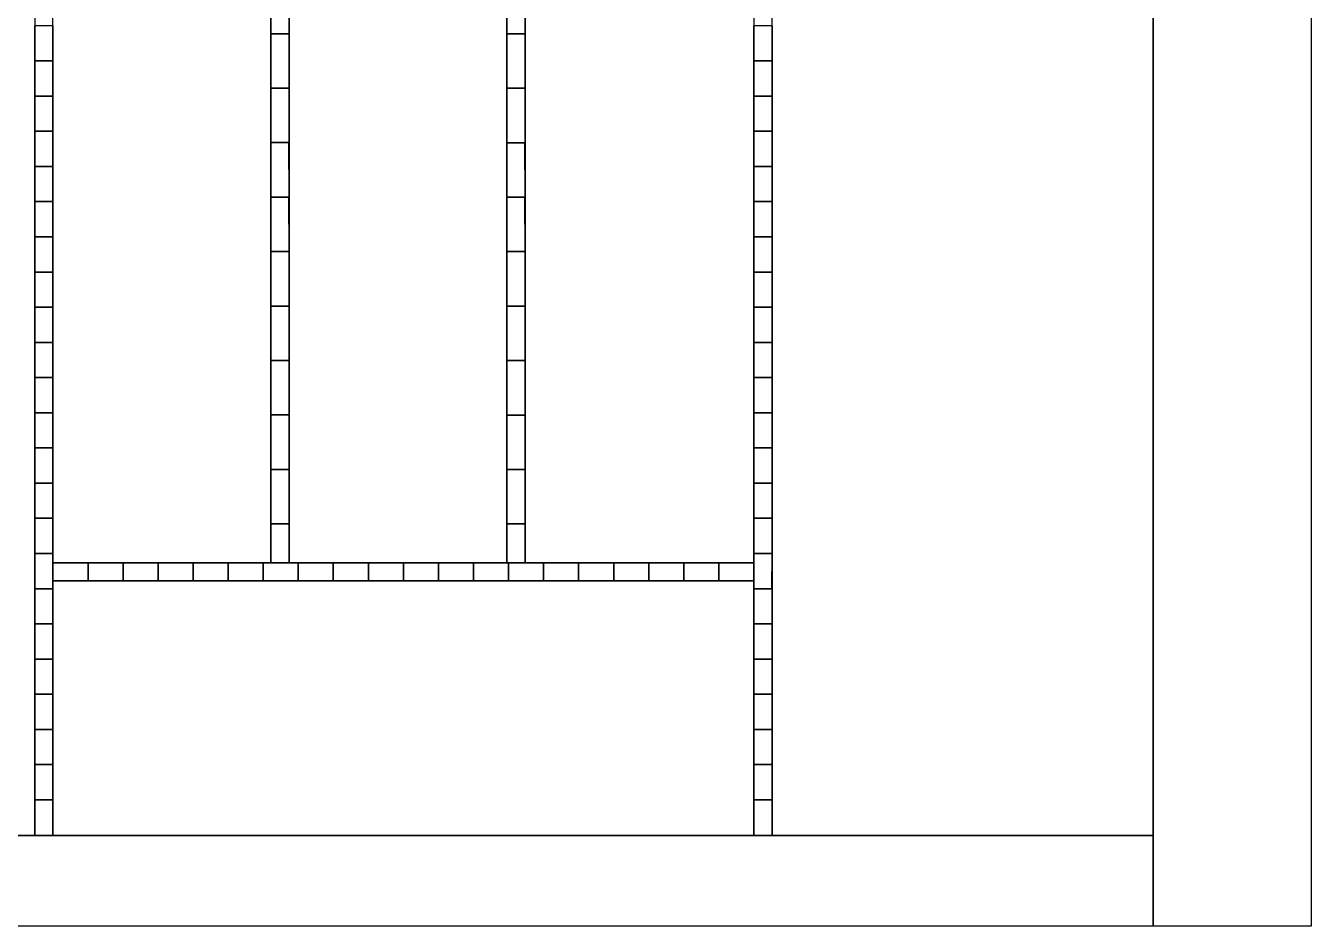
# Model space of a CAD drawing. Extents: x -275 to 275, y -495 to 1.
# Drawn here: x -79 to 275, y -495 to -247 of the extents above; entities that cross this region are included whole.
import ezdxf

# ---------------------------------------------------------------- set-up
doc = ezdxf.new("R2010")
doc.units = 0
doc.layers.add('BRANCO', color=7, linetype='CONTINUOUS')

msp = doc.modelspace()

# ---------------------------------------------------------------- linework, layer by layer
at = {"layer": 'BRANCO'}
for p, q in [((231.52, -495), (231.52, 0)), ((275.02, 0), (275.02, -495)), ((-71.48, -394.89, -73.99), (121.52, -394.89, -73.99)), ((-71.48, -399.89, -73.99), (121.52, -399.89, -73.99)), ((275.02, -495), (231.52, -495))]:
    msp.add_line(p, q, dxfattribs=at)
for points in [[(231.52, -495), (231.52, 0), (275.02, 0), (275.02, -495)], [(-231.48, -43.5, -74), (-231.48, -470, -74), (231.52, -470, -74), (231.52, -43.5, -74)], [(-76.48, -470, -74), (-71.48, -470, -74), (-71.48, -43.5, -74), (-76.48, -43.5, -74)], [(-11.48, -394.89, -74.02), (-6.48, -394.88, -74.02), (-6.49, -43.49, -74.02), (-11.49, -43.5, -74.02)], [(53.52, -394.9, -73.93), (58.52, -394.89, -73.93), (58.51, -43.5, -73.93), (53.51, -43.51, -73.93)], [(121.52, -470, -74), (126.52, -470, -74), (126.52, -43.5, -74), (121.52, -43.5, -74)], [(231.52, -43.5), (231.52, -470), (231.52, -470, -74), (231.52, -43.5, -74)], [(-11.48, -234.19, -0.56), (-11.48, -249.19, -1.07), (-11.48, -249.19, -74.02), (-11.48, -234.19, -74.02)], [(-6.48, -249.19, -1.07), (-6.48, -234.19, -0.56), (-11.48, -234.19, -0.56), (-11.48, -249.19, -1.07)], [(-6.48, -234.19, -0.56), (-6.48, -249.19, -1.07), (-6.48, -249.19, -74.02), (-6.48, -234.19, -74.02)], [(53.52, -234.2, -0.47), (53.52, -249.2, -0.98), (53.52, -249.2, -73.93), (53.52, -234.2, -73.93)], [(58.52, -249.2, -0.98), (58.52, -234.2, -0.47), (53.52, -234.2, -0.47), (53.52, -249.2, -0.98)], [(58.52, -234.2, -0.47), (58.52, -249.2, -0.98), (58.52, -249.2, -73.93), (58.52, -234.2, -73.93)], [(-76.48, -246.99, -0.05), (-76.48, -256.68, -0.05), (-76.48, -256.68, -74), (-76.48, -246.99, -74)], [(-71.48, -246.99, -0.05), (-76.48, -246.99, -0.05), (-76.48, -256.68, -0.05), (-71.48, -256.68, 0)], [(-71.48, -246.99, -0.05), (-71.48, -256.68, -0.05), (-71.48, -256.68, -74), (-71.48, -246.99, -74)], [(121.52, -246.99, -0.05), (121.52, -256.68, -0.05), (121.52, -256.68, -74), (121.52, -246.99, -74)], [(126.52, -246.99, -0.05), (121.52, -246.99, -0.05), (121.52, -256.68, -0.05), (126.52, -256.68, 0)], [(126.52, -246.99, -0.05), (126.52, -256.68, -0.05), (126.52, -256.68, -74), (126.52, -246.99, -74)], [(-11.48, -249.19, -1.07), (-11.48, -264.19, -1.91), (-11.48, -264.19, -74.02), (-11.48, -249.19, -74.02)], [(-6.48, -264.19, -1.91), (-6.48, -249.19, -1.07), (-11.48, -249.19, -1.07), (-11.48, -264.19, -1.91)], [(-6.48, -249.19, -1.07), (-6.48, -264.19, -1.91), (-6.48, -264.19, -74.02), (-6.48, -249.19, -74.02)], [(53.52, -249.2, -0.98), (53.52, -264.2, -1.82), (53.52, -264.2, -73.93), (53.52, -249.2, -73.93)], [(58.52, -264.2, -1.82), (58.52, -249.2, -0.98), (53.52, -249.2, -0.98), (53.52, -264.2, -1.82)], [(58.52, -249.2, -0.98), (58.52, -264.2, -1.82), (58.52, -264.2, -73.93), (58.52, -249.2, -73.93)], [(-76.48, -256.68, 0), (-76.48, -266.37, -0.05), (-76.48, -266.37, -74), (-76.48, -256.68, -74)], [(-71.48, -256.68, 0), (-76.48, -256.68, -0.05), (-76.48, -266.37, -0.05), (-71.48, -266.37, -0.05)], [(-71.48, -256.68, 0), (-71.48, -266.37, -0.05), (-71.48, -266.37, -74), (-71.48, -256.68, -74)], [(121.52, -256.68, 0), (121.52, -266.37, -0.05), (121.52, -266.37, -74), (121.52, -256.68, -74)], [(126.52, -256.68, 0), (121.52, -256.68, -0.05), (121.52, -266.37, -0.05), (126.52, -266.37, -0.05)], [(126.52, -256.68, 0), (126.52, -266.37, -0.05), (126.52, -266.37, -74), (126.52, -256.68, -74)], [(-11.48, -264.19, -1.91), (-11.48, -279.19, -3.1), (-11.48, -279.19, -74.02), (-11.48, -264.19, -74.02)], [(-6.48, -279.19, -3.1), (-6.48, -264.19, -1.91), (-11.48, -264.19, -1.91), (-11.48, -279.19, -3.1)], [(-6.48, -264.19, -1.91), (-6.48, -279.19, -3.1), (-6.48, -279.19, -74.02), (-6.48, -264.19, -74.02)], [(53.52, -264.2, -1.82), (53.52, -279.2, -3.01), (53.52, -279.2, -73.93), (53.52, -264.2, -73.93)], [(58.52, -279.2, -3.01), (58.52, -264.2, -1.82), (53.52, -264.2, -1.82), (53.52, -279.2, -3.01)], [(58.52, -264.2, -1.82), (58.52, -279.2, -3.01), (58.52, -279.2, -73.93), (58.52, -264.2, -73.93)], [(-76.48, -266.37, -0.05), (-76.48, -276.06, -0.2), (-76.48, -276.06, -74), (-76.48, -266.37, -74)], [(-71.48, -266.37, -0.05), (-76.48, -266.37, -0.05), (-76.48, -276.06, -0.2), (-71.48, -276.06, -0.2)], [(-71.48, -266.37, -0.05), (-71.48, -276.06, -0.2), (-71.48, -276.06, -74), (-71.48, -266.37, -74)], [(121.52, -266.37, -0.05), (121.52, -276.06, -0.19), (121.52, -276.06, -74), (121.52, -266.37, -74)], [(126.52, -266.37, -0.05), (121.52, -266.37, -0.05), (121.52, -276.06, -0.19), (126.52, -276.06, -0.19)], [(126.52, -266.37, -0.05), (126.52, -276.06, -0.19), (126.52, -276.06, -74), (126.52, -266.37, -74)], [(-76.48, -276.06, -0.2), (-76.48, -285.75, -0.44), (-76.48, -285.75, -74), (-76.48, -276.06, -74)], [(-71.48, -276.06, -0.2), (-76.48, -276.06, -0.2), (-76.48, -285.75, -0.44), (-71.48, -285.75, -0.44)], [(-71.48, -276.06, -0.2), (-71.48, -285.75, -0.44), (-71.48, -285.75, -74), (-71.48, -276.06, -74)], [(121.52, -276.06, -0.19), (121.52, -285.75, -0.44), (121.52, -285.75, -74), (121.52, -276.06, -74)], [(126.52, -276.06, -0.19), (121.52, -276.06, -0.19), (121.52, -285.75, -0.44), (126.52, -285.75, -0.44)], [(126.52, -276.06, -0.19), (126.52, -285.75, -0.44), (126.52, -285.75, -74), (126.52, -276.06, -74)], [(-11.48, -279.19, -3.1), (-11.48, -294.19, -4.63), (-11.48, -294.19, -74.02), (-11.48, -279.19, -74.02)], [(-6.48, -294.19, -4.63), (-6.5, -279.19, -3.1), (-11.48, -279.19, -3.1), (-11.48, -294.19, -4.63)], [(-6.48, -279.19, -3.1), (-6.48, -294.19, -4.63), (-6.48, -294.19, -74.02), (-6.48, -279.19, -74.02)], [(53.52, -279.2, -3.01), (53.52, -294.2, -4.54), (53.52, -294.2, -73.93), (53.52, -279.2, -73.93)], [(58.52, -294.2, -4.54), (58.5, -279.2, -3.01), (53.52, -279.2, -3.01), (53.52, -294.2, -4.54)], [(58.52, -279.2, -3.01), (58.52, -294.2, -4.54), (58.52, -294.2, -73.93), (58.52, -279.2, -73.93)], [(-76.48, -285.75, -0.44), (-76.48, -295.44, -0.78), (-76.48, -295.44, -74), (-76.48, -285.75, -74)], [(-71.48, -285.75, -0.44), (-76.48, -285.75, -0.44), (-76.48, -295.44, -0.78), (-71.48, -295.44, -0.78)], [(-71.48, -285.75, -0.44), (-71.48, -295.44, -0.78), (-71.48, -295.44, -74), (-71.48, -285.75, -74)], [(121.52, -285.75, -0.44), (121.52, -295.44, -0.78), (121.52, -295.44, -74), (121.52, -285.75, -74)], [(126.52, -285.75, -0.44), (121.52, -285.75, -0.44), (121.52, -295.44, -0.78), (126.52, -295.44, -0.78)], [(126.52, -285.75, -0.44), (126.52, -295.44, -0.78), (126.52, -295.44, -74), (126.52, -285.75, -74)], [(-76.48, -295.44, -0.78), (-76.48, -305.13, -1.22), (-76.48, -305.13, -74), (-76.48, -295.44, -74)], [(-71.48, -295.44, -0.78), (-76.48, -295.44, -0.78), (-76.48, -305.13, -1.22), (-71.48, -305.13, -1.22)], [(-71.48, -295.44, -0.78), (-71.48, -305.13, -1.22), (-71.48, -305.13, -74), (-71.48, -295.44, -74)], [(-11.48, -294.19, -4.63), (-11.48, -309.19, -6.51), (-11.48, -309.19, -74.02), (-11.48, -294.19, -74.02)], [(-6.48, -309.19, -6.51), (-6.5, -294.19, -4.63), (-11.48, -294.19, -4.63), (-11.48, -309.19, -6.51)], [(-6.48, -294.19, -4.63), (-6.48, -309.19, -6.51), (-6.48, -309.19, -74.02), (-6.48, -294.19, -74.02)], [(53.52, -294.2, -4.54), (53.52, -309.2, -6.42), (53.52, -309.2, -73.93), (53.52, -294.2, -73.93)], [(58.52, -309.2, -6.42), (58.5, -294.2, -4.54), (53.52, -294.2, -4.54), (53.52, -309.2, -6.42)], [(58.52, -294.2, -4.54), (58.52, -309.2, -6.42), (58.52, -309.2, -73.93), (58.52, -294.2, -73.93)], [(121.52, -295.44, -0.78), (121.52, -305.13, -1.22), (121.52, -305.13, -74), (121.52, -295.44, -74)], [(126.52, -295.44, -0.78), (121.52, -295.44, -0.78), (121.52, -305.13, -1.22), (126.52, -305.13, -1.22)], [(126.52, -295.44, -0.78), (126.52, -305.13, -1.22), (126.52, -305.13, -74), (126.52, -295.44, -74)], [(-76.48, -305.13, -1.22), (-76.48, -314.82, -1.76), (-76.48, -314.82, -74), (-76.48, -305.13, -74)], [(-71.48, -305.13, -1.22), (-76.48, -305.13, -1.22), (-76.48, -314.82, -1.76), (-71.48, -314.82, -1.76)], [(-71.48, -305.13, -1.22), (-71.48, -314.82, -1.76), (-71.48, -314.82, -74), (-71.48, -305.13, -74)], [(121.52, -305.13, -1.22), (121.52, -314.82, -1.76), (121.52, -314.82, -74), (121.52, -305.13, -74)], [(126.52, -305.13, -1.22), (121.52, -305.13, -1.22), (121.52, -314.82, -1.76), (126.52, -314.82, -1.76)], [(126.52, -305.13, -1.22), (126.52, -314.82, -1.76), (126.52, -314.82, -74), (126.52, -305.13, -74)], [(-11.48, -309.19, -6.51), (-11.48, -324.19, -8.73), (-11.48, -324.19, -74.02), (-11.48, -309.19, -74.02)], [(-6.48, -324.19, -8.73), (-6.48, -309.19, -6.51), (-11.48, -309.19, -6.51), (-11.48, -324.19, -8.73)], [(-6.48, -309.19, -6.51), (-6.48, -324.19, -8.73), (-6.48, -324.19, -74.02), (-6.48, -309.19, -74.02)], [(53.52, -309.2, -6.42), (53.52, -324.2, -8.64), (53.52, -324.2, -73.93), (53.52, -309.2, -73.93)], [(58.52, -324.2, -8.64), (58.52, -309.2, -6.42), (53.52, -309.2, -6.42), (53.52, -324.2, -8.64)], [(58.52, -309.2, -6.42), (58.52, -324.2, -8.64), (58.52, -324.2, -73.93), (58.52, -309.2, -73.93)], [(-76.48, -314.82, -1.76), (-76.48, -324.51, -2.4), (-76.48, -324.51, -74), (-76.48, -314.82, -74)], [(-71.48, -314.82, -1.76), (-76.48, -314.82, -1.76), (-76.48, -324.51, -2.4), (-71.48, -324.51, -2.4)], [(-71.48, -314.82, -1.76), (-71.48, -324.51, -2.4), (-71.48, -324.51, -74), (-71.48, -314.82, -74)], [(121.52, -314.82, -1.76), (121.52, -324.51, -2.39), (121.52, -324.51, -74), (121.52, -314.82, -74)], [(126.52, -314.82, -1.76), (121.52, -314.82, -1.76), (121.52, -324.51, -2.39), (126.52, -324.51, -2.39)], [(126.52, -314.82, -1.76), (126.52, -324.51, -2.39), (126.52, -324.51, -74), (126.52, -314.82, -74)], [(-76.48, -324.51, -2.4), (-76.48, -334.2, -3.13), (-76.48, -334.2, -74), (-76.48, -324.51, -74)], [(-71.48, -324.51, -2.4), (-76.48, -324.51, -2.4), (-76.48, -334.2, -3.13), (-71.48, -334.2, -3.13)], [(-71.48, -324.51, -2.4), (-71.48, -334.2, -3.13), (-71.48, -334.2, -74), (-71.48, -324.51, -74)], [(-11.48, -324.19, -8.73), (-11.48, -339.19, -11.31), (-11.48, -339.19, -74.02), (-11.48, -324.19, -74.02)], [(-6.48, -339.19, -11.31), (-6.48, -324.19, -8.73), (-11.48, -324.19, -8.73), (-11.48, -339.19, -11.31)], [(-6.48, -324.19, -8.73), (-6.48, -339.19, -11.31), (-6.48, -339.19, -74.02), (-6.48, -324.19, -74.02)], [(53.52, -324.2, -8.64), (53.52, -339.2, -11.22), (53.52, -339.2, -73.93), (53.52, -324.2, -73.93)], [(58.52, -339.2, -11.22), (58.52, -324.2, -8.64), (53.52, -324.2, -8.64), (53.52, -339.2, -11.22)], [(58.52, -324.2, -8.64), (58.52, -339.2, -11.22), (58.52, -339.2, -73.93), (58.52, -324.2, -73.93)], [(121.52, -324.51, -2.39), (121.52, -334.2, -3.13), (121.52, -334.2, -74), (121.52, -324.51, -74)], [(126.52, -324.51, -2.39), (121.52, -324.51, -2.39), (121.52, -334.2, -3.13), (126.52, -334.2, -3.13)], [(126.52, -324.51, -2.39), (126.52, -334.2, -3.13), (126.52, -334.2, -74), (126.52, -324.51, -74)], [(-76.48, -334.2, -3.13), (-76.48, -343.89, -3.97), (-76.48, -343.89, -74), (-76.48, -334.2, -74)], [(-71.48, -334.2, -3.13), (-76.48, -334.2, -3.13), (-76.48, -343.89, -3.97), (-71.48, -343.89, -3.97)], [(-71.48, -334.2, -3.13), (-71.48, -343.89, -3.97), (-71.48, -343.89, -74), (-71.48, -334.2, -74)], [(121.52, -334.2, -3.13), (121.52, -343.89, -3.96), (121.52, -343.89, -74), (121.52, -334.2, -74)], [(126.52, -334.2, -3.13), (121.52, -334.2, -3.13), (121.52, -343.89, -3.96), (126.52, -343.89, -3.96)], [(126.52, -334.2, -3.13), (126.52, -343.89, -3.96), (126.52, -343.89, -74), (126.52, -334.2, -74)], [(-11.48, -339.19, -11.31), (-11.48, -354.19, -14.24), (-11.48, -354.19, -74.02), (-11.48, -339.19, -74.02)], [(-6.48, -339.19, -11.31), (-11.48, -339.19, -11.31), (-11.48, -354.19, -14.24), (-6.48, -354.19, -14.24)], [(-6.48, -339.19, -11.31), (-6.48, -354.19, -14.24), (-6.48, -354.19, -74.02), (-6.48, -339.19, -74.02)], [(53.52, -339.2, -11.22), (53.52, -354.2, -14.15), (53.52, -354.2, -73.93), (53.52, -339.2, -73.93)], [(58.52, -339.2, -11.22), (53.52, -339.2, -11.22), (53.52, -354.2, -14.15), (58.52, -354.2, -14.15)], [(58.52, -339.2, -11.22), (58.52, -354.2, -14.15), (58.52, -354.2, -73.93), (58.52, -339.2, -73.93)], [(-76.48, -343.89, -3.97), (-76.48, -353.58, -4.9), (-76.48, -353.58, -74), (-76.48, -343.89, -74)], [(-71.48, -343.89, -3.97), (-76.48, -343.89, -3.97), (-76.48, -353.58, -4.9), (-71.48, -353.58, -4.9)], [(-71.48, -343.89, -3.97), (-71.48, -353.58, -4.9), (-71.48, -353.58, -74), (-71.48, -343.89, -74)], [(121.52, -343.89, -3.96), (121.52, -353.58, -4.9), (121.52, -353.58, -74), (121.52, -343.89, -74)], [(126.52, -343.89, -3.96), (121.52, -343.89, -3.96), (121.52, -353.58, -4.9), (126.52, -353.58, -4.9)], [(126.52, -343.89, -3.96), (126.52, -353.58, -4.9), (126.52, -353.58, -74), (126.52, -343.89, -74)], [(-76.48, -353.58, -4.9), (-76.48, -363.27, -5.93), (-76.48, -363.27, -74), (-76.48, -353.58, -74)], [(-71.48, -353.58, -4.9), (-76.48, -353.58, -4.9), (-76.48, -363.27, -5.93), (-71.48, -363.27, -5.93)], [(-71.48, -353.58, -4.9), (-71.48, -363.27, -5.93), (-71.48, -363.27, -74), (-71.48, -353.58, -74)], [(121.52, -353.58, -4.9), (121.52, -363.27, -5.93), (121.52, -363.27, -74), (121.52, -353.58, -74)], [(126.52, -353.58, -4.9), (121.52, -353.58, -4.9), (121.52, -363.27, -5.93), (126.52, -363.27, -5.93)], [(126.52, -353.58, -4.9), (126.52, -363.27, -5.93), (126.52, -363.27, -74), (126.52, -353.58, -74)], [(-11.48, -354.19, -14.24), (-11.48, -369.19, -17.53), (-11.48, -369.19, -74.02), (-11.48, -354.19, -74.02)], [(-11.48, -354.19, -14.24), (-11.48, -369.19, -17.53), (-6.48, -369.19, -17.53), (-6.48, -354.19, -14.24)], [(-6.48, -354.19, -14.24), (-6.48, -369.19, -17.53), (-6.48, -369.19, -74.02), (-6.48, -354.19, -74.02)], [(53.52, -354.2, -14.15), (53.52, -369.2, -17.44), (53.52, -369.2, -73.93), (53.52, -354.2, -73.93)], [(53.52, -354.2, -14.15), (53.52, -369.2, -17.44), (58.52, -369.2, -17.44), (58.52, -354.2, -14.15)], [(58.52, -354.2, -14.15), (58.52, -369.2, -17.44), (58.52, -369.2, -73.93), (58.52, -354.2, -73.93)], [(-76.48, -363.27, -5.93), (-76.48, -372.96, -7.07), (-76.48, -372.96, -74), (-76.48, -363.27, -74)], [(-71.48, -363.27, -5.93), (-76.48, -363.27, -5.93), (-76.48, -372.96, -7.07), (-71.48, -372.96, -7.07)], [(-71.48, -363.27, -5.93), (-71.48, -372.96, -7.07), (-71.48, -372.96, -74), (-71.48, -363.27, -74)], [(121.52, -363.27, -5.93), (121.52, -372.96, -7.06), (121.52, -372.96, -74), (121.52, -363.27, -74)], [(126.52, -363.27, -5.93), (121.52, -363.27, -5.93), (121.52, -372.96, -7.06), (126.52, -372.96, -7.06)], [(126.52, -363.27, -5.93), (126.52, -372.96, -7.06), (126.52, -372.96, -74), (126.52, -363.27, -74)], [(-11.48, -369.19, -17.53), (-11.48, -384.19, -21.19), (-11.48, -384.19, -74.02), (-11.48, -369.19, -74.02)], [(-6.48, -369.19, -17.53), (-11.48, -369.19, -17.53), (-11.48, -384.19, -21.19), (-6.48, -384.19, -21.19)], [(-6.48, -369.19, -17.53), (-6.48, -384.19, -21.19), (-6.48, -384.19, -74.02), (-6.48, -369.19, -74.02)], [(53.52, -369.2, -17.44), (53.52, -384.2, -21.1), (53.52, -384.2, -73.93), (53.52, -369.2, -73.93)], [(58.52, -369.2, -17.44), (53.52, -369.2, -17.44), (53.52, -384.2, -21.1), (58.52, -384.2, -21.1)], [(58.52, -369.2, -17.44), (58.52, -384.2, -21.1), (58.52, -384.2, -73.93), (58.52, -369.2, -73.93)], [(-76.48, -372.96, -7.07), (-76.48, -382.65, -8.3), (-76.48, -382.65, -74), (-76.48, -372.96, -74)], [(-71.48, -372.96, -7.07), (-76.48, -372.96, -7.07), (-76.48, -382.65, -8.3), (-71.48, -382.65, -8.3)], [(-71.48, -372.96, -7.07), (-71.48, -382.65, -8.3), (-71.48, -382.65, -74), (-71.48, -372.96, -74)], [(121.52, -372.96, -7.06), (121.52, -382.65, -8.29), (121.52, -382.65, -74), (121.52, -372.96, -74)], [(126.52, -372.96, -7.06), (121.52, -372.96, -7.06), (121.52, -382.65, -8.29), (126.52, -382.65, -8.29)], [(126.52, -372.96, -7.06), (126.52, -382.65, -8.29), (126.52, -382.65, -74), (126.52, -372.96, -74)], [(-76.48, -382.65, -8.3), (-76.48, -392.34, -9.63), (-76.48, -392.34, -74), (-76.48, -382.65, -74)], [(-71.48, -382.65, -8.3), (-76.48, -382.65, -8.3), (-76.48, -392.34, -9.63), (-71.48, -392.34, -9.63)], [(-71.48, -382.65, -8.3), (-71.48, -392.34, -9.63), (-71.48, -392.34, -74), (-71.48, -382.65, -74)], [(-11.48, -384.19, -21.19), (-11.48, -394.89, -24.02), (-11.48, -394.89, -74.02), (-11.48, -384.19, -74.02)], [(-6.48, -384.19, -21.19), (-11.48, -384.2, -21.19), (-11.47, -394.89, -24.02), (-6.48, -394.88, -24.02)], [(-6.48, -384.19, -21.19), (-6.48, -394.88, -24.02), (-6.48, -394.88, -74.02), (-6.48, -384.19, -74.02)], [(53.52, -384.2, -21.1), (53.52, -394.9, -23.93), (53.52, -394.9, -73.93), (53.52, -384.2, -73.93)], [(58.52, -384.2, -21.1), (53.52, -384.2, -21.1), (53.53, -394.9, -23.93), (58.52, -394.89, -23.93)], [(58.52, -384.2, -21.1), (58.52, -394.89, -23.93), (58.52, -394.89, -73.93), (58.52, -384.2, -73.93)], [(121.52, -382.65, -8.29), (121.52, -392.34, -9.63), (121.52, -392.34, -74), (121.52, -382.65, -74)], [(126.52, -382.65, -8.29), (121.52, -382.65, -8.29), (121.52, -392.34, -9.63), (126.52, -392.34, -9.63)], [(126.52, -382.65, -8.29), (126.52, -392.34, -9.63), (126.52, -392.34, -74), (126.52, -382.65, -74)], [(-76.48, -392.34, -9.63), (-76.48, -402.03, -11.07), (-76.5, -402.03, -74), (-76.48, -392.34, -74)], [(-71.48, -392.34, -9.63), (-76.48, -392.34, -9.63), (-76.48, -402.03, -11.07), (-71.48, -402.03, -11.07)], [(-71.48, -392.34, -9.63), (-71.48, -402.03, -11.07), (-71.5, -402.03, -74), (-71.48, -392.34, -74)], [(121.52, -392.34, -9.63), (121.52, -402.03, -11.06), (121.5, -402.03, -74), (121.52, -392.34, -74)], [(126.52, -392.34, -9.63), (121.52, -392.34, -9.63), (121.52, -402.03, -11.06), (126.52, -402.03, -11.06)], [(126.52, -392.34, -9.63), (126.52, -402.03, -11.06), (126.5, -402.03, -74), (126.52, -392.34, -74)], [(-61.83, -399.89, -19.03), (-71.48, -399.89, -23.82), (-71.48, -394.89, -23.82), (-61.83, -394.89, -19.03)], [(-71.48, -394.89, -23.82), (-71.48, -394.89, -73.99), (-71.48, -399.89, -73.99), (-71.48, -399.89, -23.82)], [(-61.83, -394.89, -19.03), (-71.48, -394.89, -23.82), (-71.48, -394.89, -73.99), (-61.83, -394.89, -73.99)], [(-52.18, -399.89, -14.83), (-61.83, -399.89, -19.03), (-61.83, -394.89, -19.03), (-52.18, -394.89, -14.83)], [(-52.18, -394.89, -14.83), (-61.83, -394.89, -19.03), (-61.83, -394.89, -73.99), (-52.18, -394.89, -73.99)], [(-42.53, -399.89, -11.21), (-52.18, -399.89, -14.83), (-52.18, -394.89, -14.83), (-42.53, -394.89, -11.21)], [(-42.53, -394.89, -11.21), (-52.18, -394.89, -14.83), (-52.18, -394.89, -73.99), (-42.53, -394.89, -73.99)], [(-32.88, -399.89, -8.13), (-42.53, -399.89, -11.21), (-42.53, -394.89, -11.21), (-32.88, -394.89, -8.13)], [(-32.88, -394.89, -8.13), (-42.53, -394.89, -11.21), (-42.53, -394.89, -73.99), (-32.88, -394.89, -73.99)], [(-23.23, -399.89, -5.55), (-32.88, -399.89, -8.13), (-32.88, -394.89, -8.13), (-23.23, -394.89, -5.55)], [(-23.23, -394.89, -5.55), (-32.88, -394.89, -8.13), (-32.88, -394.89, -73.99), (-23.23, -394.89, -73.99)], [(-13.58, -399.89, -3.47), (-23.23, -399.89, -5.55), (-23.23, -394.89, -5.55), (-13.58, -394.89, -3.47)], [(-13.58, -394.89, -3.47), (-23.23, -394.89, -5.55), (-23.23, -394.89, -73.99), (-13.58, -394.89, -73.99)], [(-3.93, -399.89, -1.87), (-13.58, -399.89, -3.47), (-13.58, -394.89, -3.47), (-3.93, -394.89, -1.87)], [(-3.93, -394.89, -1.87), (-13.58, -394.89, -3.47), (-13.58, -394.89, -73.99), (-3.93, -394.89, -73.99)], [(-6.48, -394.88, -74.02), (-6.48, -394.88, -24.02), (-11.48, -394.89, -24.02), (-11.48, -394.89, -74.02)], [(5.72, -399.89, -0.73), (-3.93, -399.89, -1.87), (-3.93, -394.89, -1.87), (5.72, -394.89, -0.73)], [(5.72, -394.89, -0.73), (-3.93, -394.89, -1.87), (-3.93, -394.89, -73.99), (5.72, -394.89, -73.99)], [(15.37, -399.89, -0.05), (5.72, -399.89, -0.73), (5.72, -394.89, -0.73), (15.37, -394.89, -0.05)], [(15.37, -394.89, -0.05), (5.72, -394.89, -0.73), (5.72, -394.89, -73.99), (15.37, -394.89, -73.99)], [(25.02, -399.89, 0.18), (15.37, -399.89, -0.05), (15.37, -394.89, -0.05), (25.02, -394.89, 0.18)], [(25.02, -394.89, 0.18), (15.37, -394.89, 0.18), (15.37, -394.89, -73.99), (25.02, -394.89, -73.99)], [(34.67, -394.89, -0.05), (34.67, -399.89, -0.05), (25.02, -399.89, 0.18), (25.02, -394.89, 0.18)], [(34.67, -394.89, -0.05), (25.02, -394.89, 0.18), (25.02, -394.89, -73.99), (34.67, -394.89, -73.99)], [(44.32, -399.89, -0.73), (34.67, -399.89, -0.05), (34.67, -394.89, -0.05), (44.32, -394.89, -0.73)], [(44.32, -394.89, -0.73), (34.67, -394.89, -0.05), (34.67, -394.89, -73.99), (44.32, -394.89, -73.99)], [(53.97, -399.89, -1.87), (44.32, -399.89, -0.73), (44.32, -394.89, -0.73), (53.97, -394.89, -1.87)], [(53.97, -394.89, -1.87), (44.32, -394.89, -0.73), (44.32, -394.89, -73.99), (53.97, -394.89, -73.99)], [(58.52, -394.89, -73.93), (58.52, -394.89, -23.93), (53.52, -394.9, -23.93), (53.52, -394.9, -73.93)], [(63.62, -399.89, -3.47), (53.97, -399.89, -1.87), (53.97, -394.89, -1.87), (63.62, -394.89, -3.47)], [(63.62, -394.89, -3.47), (53.97, -394.89, -1.87), (53.97, -394.89, -73.99), (63.62, -394.89, -73.99)], [(73.27, -399.89, -5.55), (63.62, -399.89, -3.47), (63.62, -394.89, -3.47), (73.27, -394.89, -5.55)], [(73.27, -394.89, -5.55), (63.62, -394.89, -3.47), (63.62, -394.89, -73.99), (73.27, -394.89, -73.99)], [(82.92, -399.89, -8.13), (73.27, -399.89, -5.55), (73.27, -394.89, -5.55), (82.92, -394.89, -8.13)], [(82.92, -394.89, -8.13), (73.27, -394.89, -5.55), (73.27, -394.89, -73.99), (82.92, -394.89, -73.99)], [(92.57, -399.89, -11.21), (82.92, -399.89, -8.13), (82.92, -394.89, -8.13), (92.57, -394.89, -11.21)], [(92.57, -394.89, -11.21), (82.92, -394.89, -8.13), (82.92, -394.89, -73.99), (92.57, -394.89, -73.99)], [(102.22, -399.89, -14.83), (92.57, -399.89, -11.21), (92.57, -394.89, -11.21), (102.22, -394.89, -14.83)], [(102.22, -394.89, -14.83), (92.57, -394.89, -11.21), (92.57, -394.89, -73.99), (102.22, -394.89, -73.99)], [(111.87, -399.89, -19.03), (102.22, -399.89, -14.83), (102.22, -394.89, -14.83), (111.87, -394.89, -19.03)], [(111.87, -394.89, -19.03), (102.22, -394.89, -14.83), (102.22, -394.89, -73.99), (111.87, -394.89, -73.99)], [(121.52, -399.89, -23.82), (111.87, -399.89, -19.03), (111.87, -394.89, -19.03), (121.52, -394.89, -23.82)], [(121.52, -394.89, -23.82), (111.87, -394.89, -19.03), (111.87, -394.89, -73.99), (121.52, -394.89, -73.99)], [(121.52, -394.89, -23.82), (121.52, -394.89, -73.99), (121.52, -399.89, -73.99), (121.52, -399.89, -23.82)], [(-61.83, -399.89, -19.03), (-71.48, -399.89, -23.82), (-71.48, -399.89, -73.99), (-61.83, -399.89, -73.99)], [(-52.18, -399.89, -14.83), (-61.83, -399.89, -19.03), (-61.83, -399.89, -73.99), (-52.18, -399.89, -73.99)], [(-42.53, -399.89, -11.21), (-52.18, -399.89, -14.83), (-52.18, -399.89, -73.99), (-42.53, -399.89, -73.99)], [(-32.88, -399.89, -8.13), (-42.53, -399.89, -11.21), (-42.53, -399.89, -73.99), (-32.88, -399.89, -73.99)], [(-23.23, -399.89, -5.55), (-32.88, -399.89, -8.13), (-32.88, -399.89, -73.99), (-23.23, -399.89, -73.99)], [(-13.58, -399.89, -3.47), (-23.23, -399.89, -5.55), (-23.23, -399.89, -73.99), (-13.58, -399.89, -73.99)], [(-3.93, -399.89, -1.87), (-13.58, -399.89, -3.47), (-13.58, -399.89, -73.99), (-3.93, -399.89, -73.99)], [(5.72, -399.89, -0.73), (-3.93, -399.89, -1.87), (-3.93, -399.89, -73.99), (5.72, -399.89, -73.99)], [(15.37, -399.89, -0.05), (5.72, -399.89, -0.73), (5.72, -399.89, -73.99), (15.37, -399.89, -73.99)], [(25.02, -399.89, 0.18), (15.37, -399.89, 0.18), (15.37, -399.89, -73.99), (25.02, -399.89, -73.99)], [(34.67, -399.89, -0.05), (25.02, -399.89, 0.18), (25.02, -399.89, -73.99), (34.67, -399.89, -73.99)], [(44.32, -399.89, -0.73), (34.67, -399.89, -0.05), (34.67, -399.89, -73.99), (44.32, -399.89, -73.99)], [(53.97, -399.89, -1.87), (44.32, -399.89, -0.73), (44.32, -399.89, -73.99), (53.97, -399.89, -73.99)], [(63.62, -399.89, -3.47), (53.97, -399.89, -1.87), (53.97, -399.89, -73.99), (63.62, -399.89, -73.99)], [(73.27, -399.89, -5.55), (63.62, -399.89, -3.47), (63.62, -399.89, -73.99), (73.27, -399.89, -73.99)], [(82.92, -399.89, -8.13), (73.27, -399.89, -5.55), (73.27, -399.89, -73.99), (82.92, -399.89, -73.99)], [(92.57, -399.89, -11.21), (82.92, -399.89, -8.13), (82.92, -399.89, -73.99), (92.57, -399.89, -73.99)], [(102.22, -399.89, -14.83), (92.57, -399.89, -11.21), (92.57, -399.89, -73.99), (102.22, -399.89, -73.99)], [(111.87, -399.89, -19.03), (102.22, -399.89, -14.83), (102.22, -399.89, -73.99), (111.87, -399.89, -73.99)], [(121.52, -399.89, -23.82), (111.87, -399.89, -19.03), (111.87, -399.89, -73.99), (121.52, -399.89, -73.99)], [(-76.48, -402.03, -11.07), (-76.48, -411.72, -12.6), (-76.48, -411.72, -74), (-76.48, -402.03, -74)], [(-71.48, -402.03, -11.07), (-76.48, -402.03, -11.07), (-76.48, -411.72, -12.6), (-71.48, -411.72, -12.6)], [(-71.48, -402.03, -11.07), (-71.48, -411.72, -12.6), (-71.48, -411.72, -74), (-71.48, -402.03, -74)], [(121.52, -402.03, -11.06), (121.52, -411.72, -12.6), (121.52, -411.72, -74), (121.52, -402.03, -74)], [(126.52, -402.03, -11.06), (121.52, -402.03, -11.06), (121.52, -411.72, -12.6), (126.52, -411.72, -12.6)], [(126.52, -402.03, -11.06), (126.52, -411.72, -12.6), (126.52, -411.72, -74), (126.52, -402.03, -74)], [(-76.48, -411.72, -12.6), (-76.48, -421.41, -14.24), (-76.48, -421.41, -74), (-76.48, -411.72, -74)], [(-71.48, -411.72, -12.6), (-76.48, -411.72, -12.6), (-76.48, -421.41, -14.24), (-71.48, -421.41, -14.24)], [(-71.48, -411.72, -12.6), (-71.48, -421.41, -14.24), (-71.48, -421.41, -74), (-71.48, -411.72, -74)], [(121.52, -411.72, -12.6), (121.52, -421.41, -14.23), (121.52, -421.41, -74), (121.52, -411.72, -74)], [(126.52, -411.72, -12.6), (121.52, -411.72, -12.6), (121.52, -421.41, -14.23), (126.52, -421.41, -14.23)], [(126.52, -411.72, -12.6), (126.52, -421.41, -14.23), (126.52, -421.41, -74), (126.52, -411.72, -74)], [(-76.48, -421.41, -14.24), (-76.48, -431.1, -15.98), (-76.48, -431.1, -74), (-76.48, -421.41, -74)], [(-71.48, -421.41, -14.24), (-76.48, -421.41, -14.24), (-76.48, -431.1, -15.98), (-71.48, -431.1, -15.98)], [(-71.48, -421.41, -14.24), (-71.48, -431.1, -15.98), (-71.48, -431.1, -74), (-71.48, -421.41, -74)], [(121.52, -421.41, -14.23), (121.52, -431.1, -15.97), (121.52, -431.1, -74), (121.52, -421.41, -74)], [(126.52, -421.41, -14.23), (121.52, -421.41, -14.23), (121.52, -431.1, -15.97), (126.52, -431.1, -15.97)], [(126.52, -421.41, -14.23), (126.52, -431.1, -15.97), (126.52, -431.1, -74), (126.52, -421.41, -74)], [(-76.48, -431.1, -15.98), (-76.48, -440.79, -17.82), (-76.48, -440.79, -74), (-76.48, -431.1, -74)], [(-71.48, -431.1, -15.98), (-76.48, -431.1, -15.98), (-76.48, -440.79, -17.82), (-71.48, -440.79, -17.82)], [(-71.48, -431.1, -15.98), (-71.48, -440.79, -17.82), (-71.48, -440.79, -74), (-71.48, -431.1, -74)], [(121.52, -431.1, -15.97), (121.52, -440.79, -17.81), (121.52, -440.79, -74), (121.52, -431.1, -74)], [(126.52, -431.1, -15.97), (121.52, -431.1, -15.97), (121.52, -440.79, -17.81), (126.52, -440.79, -17.81)], [(126.52, -431.1, -15.97), (126.52, -440.79, -17.81), (126.52, -440.79, -74), (126.52, -431.1, -74)], [(-76.48, -440.79, -17.82), (-76.48, -450.48, -19.66), (-76.48, -450.48, -74), (-76.48, -440.79, -74)], [(-71.48, -440.79, -17.82), (-76.48, -440.79, -17.82), (-76.48, -450.48, -19.66), (-71.48, -450.48, -19.66)], [(-71.48, -440.79, -17.82), (-71.48, -450.48, -19.66), (-71.48, -450.48, -74), (-71.48, -440.79, -74)], [(121.52, -440.79, -17.81), (121.52, -450.48, -19.66), (121.52, -450.48, -74), (121.52, -440.79, -74)], [(126.52, -440.79, -17.81), (121.52, -440.79, -17.81), (121.52, -450.48, -19.66), (126.52, -450.48, -19.66)], [(126.52, -440.79, -17.81), (126.52, -450.48, -19.66), (126.52, -450.48, -74), (126.52, -440.79, -74)], [(-76.48, -450.48, -19.66), (-76.48, -460.17, -21.82), (-76.48, -460.17, -74), (-76.48, -450.48, -74)], [(-71.48, -450.48, -19.66), (-76.48, -450.48, -19.66), (-76.48, -460.17, -21.82), (-71.48, -460.17, -21.82)], [(-71.48, -450.48, -19.66), (-71.48, -460.17, -21.82), (-71.48, -460.17, -74), (-71.48, -450.48, -74)], [(121.52, -450.48, -19.66), (121.52, -460.17, -21.81), (121.52, -460.17, -74), (121.52, -450.48, -74)], [(126.52, -450.48, -19.66), (121.52, -450.48, -19.66), (121.52, -460.17, -21.81), (126.52, -460.17, -21.81)], [(126.52, -450.48, -19.66), (126.52, -460.17, -21.81), (126.52, -460.17, -74), (126.52, -450.48, -74)], [(-76.48, -460.17, -21.82), (-76.48, -470, -24), (-76.48, -470, -74), (-76.48, -460.17, -74)], [(-71.48, -460.17, -21.82), (-76.48, -460.17, -21.82), (-76.48, -470, -24), (-71.48, -470, -24)], [(-71.48, -460.17, -21.82), (-71.48, -470, -24), (-71.48, -470, -74), (-71.48, -460.17, -74)], [(121.52, -460.17, -21.81), (121.52, -470, -24), (121.52, -470, -74), (121.52, -460.17, -74)], [(126.52, -460.17, -21.81), (121.52, -460.17, -21.81), (121.52, -470, -24), (126.52, -470, -24)], [(126.52, -460.17, -21.81), (126.52, -470, -24), (126.52, -470, -74), (126.52, -460.17, -74)], [(231.52, -470), (-231.52, -470, -0.26), (-231.48, -470, -74), (231.52, -470, -74)], [(231.52, -470), (231.52, -495), (-231.48, -495), (-231.48, -470)], [(231.52, -470), (231.52, -495), (-231.48, -495), (-231.48, -470)], [(-71.48, -470, -24), (-76.48, -470, -24), (-76.48, -470, -74), (-71.48, -470, -74)], [(126.52, -470, -24), (121.52, -470, -24), (121.52, -470, -74), (126.52, -470, -74)]]:
    msp.add_3dface(points, dxfattribs=at)

doc.saveas('drawing.dxf')
